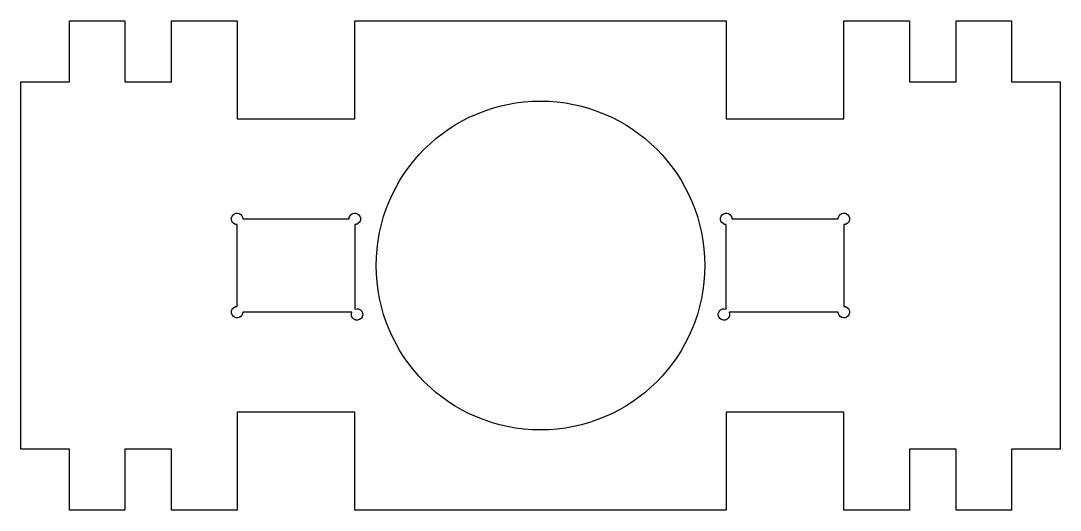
# Model space of a CAD drawing. Header units: millimetres. Extents: x -34 to 34, y -16 to 16.
import ezdxf

# ---------------------------------------------------------------- set-up
doc = ezdxf.new("R2010")
doc.units = ezdxf.units.MM
doc.layers.get('0').update_dxf_attribs({"linetype": 'CONTINUOUS'})

msp = doc.modelspace()

# ---------------------------------------------------------------- linework, layer by layer
msp.add_lwpolyline([(34, -12), (30.817, -12), (30.817, -16), (27.183, -16), (27.183, -12), (24.15, -12), (24.15, -16), (19.85, -16), (19.85, -9.6), (12.15, -9.6), (12.15, -16), (-12.15, -16), (-12.15, -9.6), (-19.85, -9.6), (-19.85, -16), (-24.15, -16), (-24.15, -12), (-27.183, -12), (-27.183, -16), (-30.817, -16), (-30.817, -12), (-34, -12), (-34, 12), (-30.817, 12), (-30.817, 16), (-27.183, 16), (-27.183, 12), (-24.15, 12), (-24.15, 16), (-19.85, 16), (-19.85, 9.6), (-12.15, 9.6), (-12.15, 16), (12.15, 16), (12.15, 9.6), (19.85, 9.6), (19.85, 16), (24.15, 16), (24.15, 12), (27.183, 12), (27.183, 16), (30.817, 16), (30.817, 12), (34, 12)], close=True)
for points in [[(-19.475, -3.05, -2.414214), (-19.85, -2.675), (-19.85, 2.675, -2.414214), (-19.475, 3.05), (-12.525, 3.05, -2.414214), (-12.15, 2.675), (-12.15, -2.856, -5.286832), (-12.344, -3.05)], [(19.85, -2.675, -2.414214), (19.475, -3.05), (12.344, -3.05, -5.286832), (12.15, -2.856), (12.15, 2.675, -2.414214), (12.525, 3.05), (19.475, 3.05, -2.414214), (19.85, 2.675)]]:
    msp.add_lwpolyline(points, format="xyb", close=True)
msp.add_circle((0, 0), 10.75)

doc.saveas('drawing.dxf')
